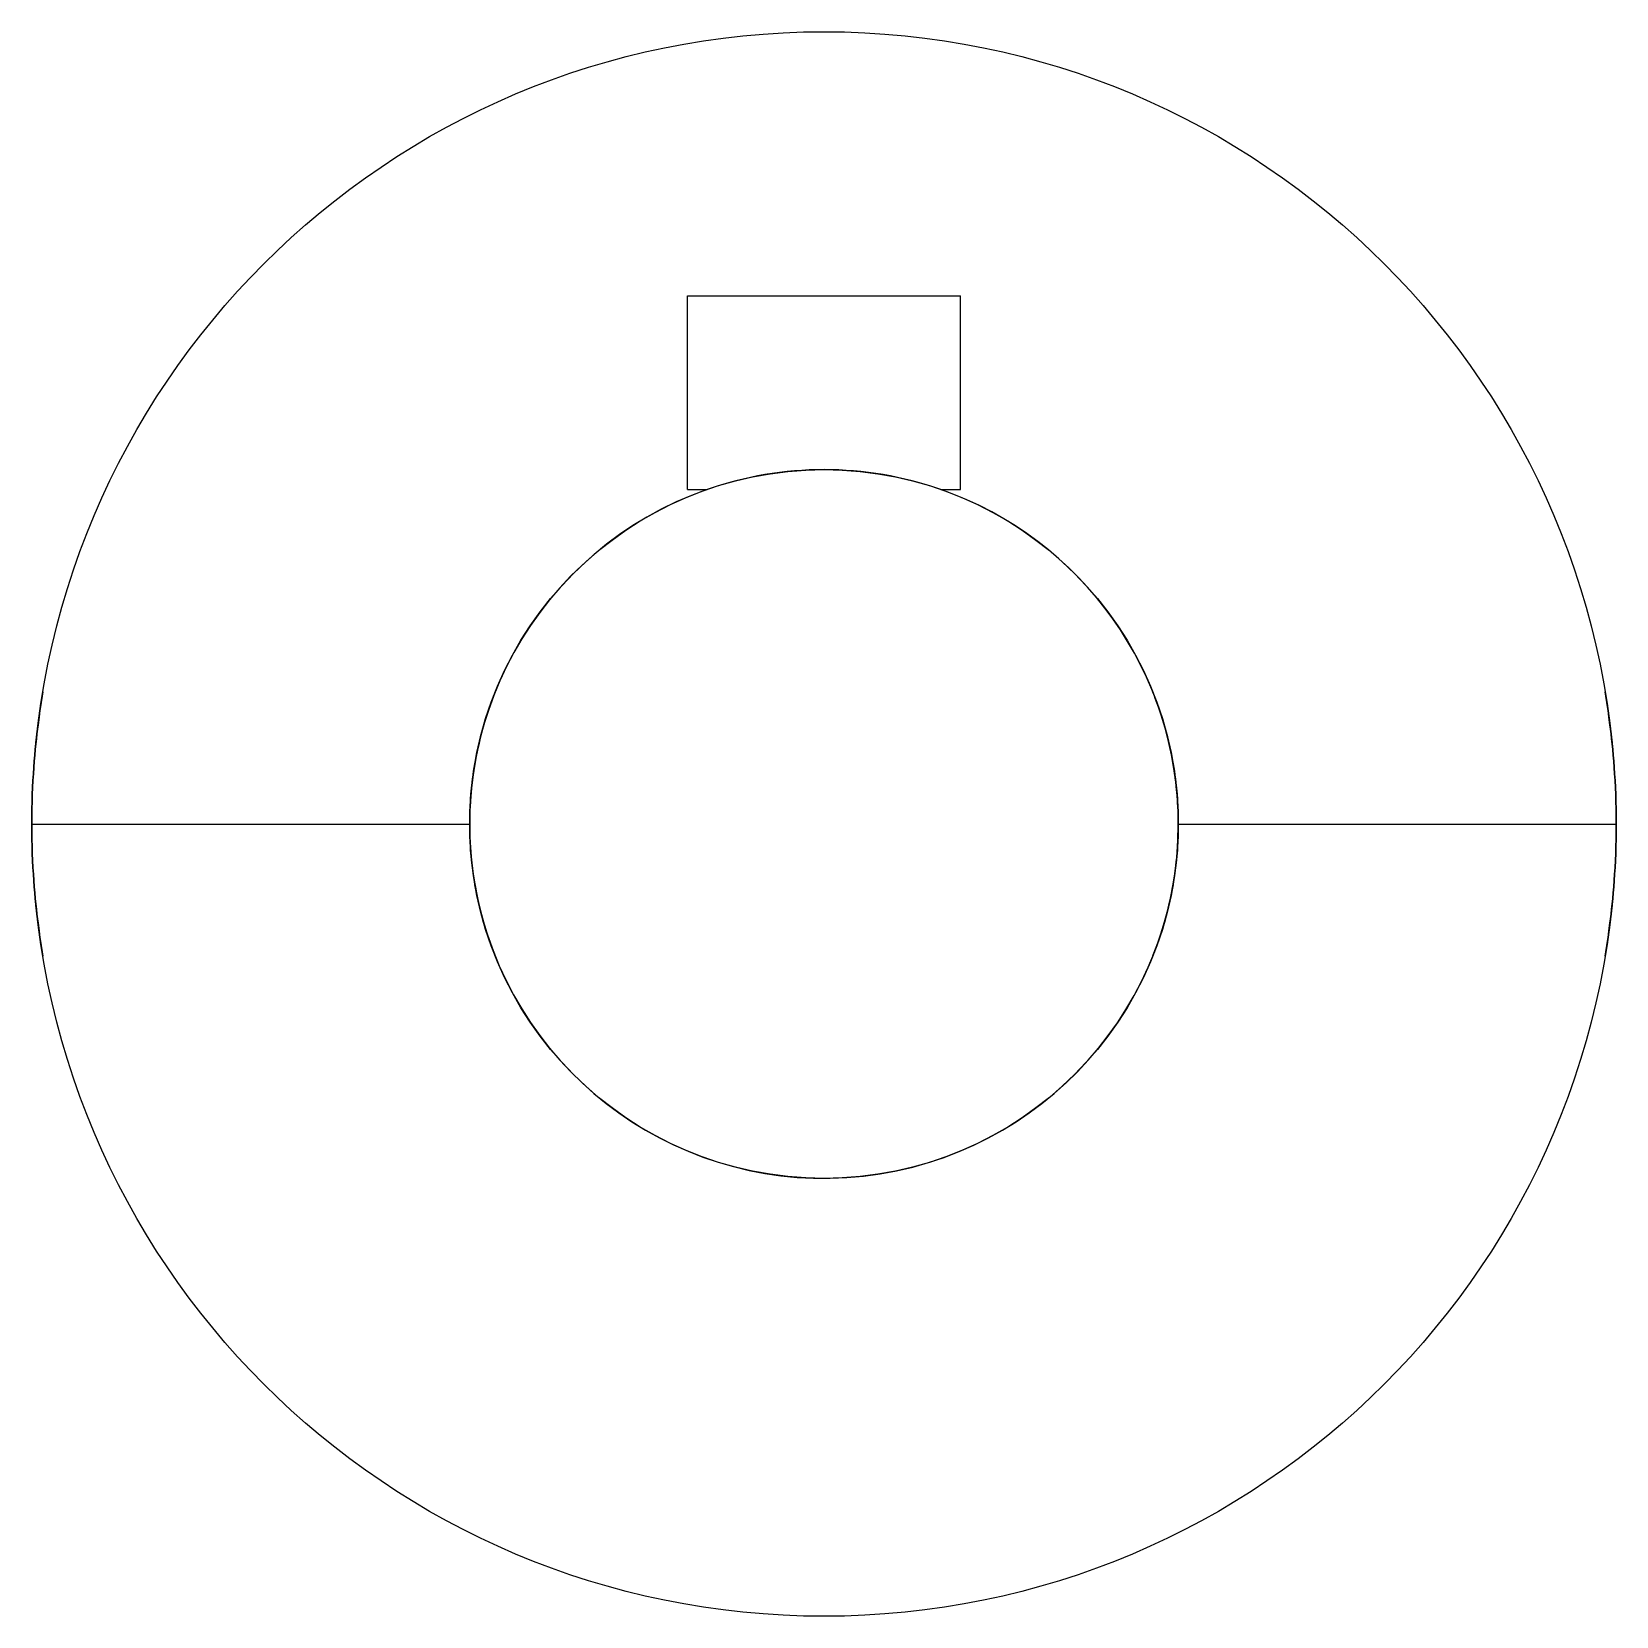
# Model space of a CAD drawing. Header units: millimetres. Extents: x -9 to 9, y -9 to 9.
import ezdxf

# ---------------------------------------------------------------- set-up
doc = ezdxf.new("R2010")
doc.units = ezdxf.units.MM
doc.layers.add('Part', color=7, linetype='CONTINUOUS')

msp = doc.modelspace()

# ---------------------------------------------------------------- linework, layer by layer
at = {"layer": 'Part'}
for p, q in [((-1.55, 6, 24), (1.55, 6, 24)), ((-1.55, 3.8, 24), (-1.55, 6, 24)), ((-1.55, 6, 12), (1.55, 6, 12)), ((-1.55, 6, 24), (1.55, 6, 24)), ((-1.55, 6, 12), (-1.55, 6, 24)), ((-1.55, 3.8, 24), (-1.55, 6, 24)), ((-1.55, 6, 12), (-1.55, 6, 24)), ((-1.55, 3.8, 12), (-1.55, 6, 12)), ((-1.55, 6, 12), (1.55, 6, 12)), ((-1.55, 3.8, 12), (-1.55, 6, 12)), ((1.55, 3.8, 24), (1.55, 6, 24)), ((1.55, 3.8, 24), (1.55, 6, 24)), ((1.55, 6, 12), (1.55, 6, 24)), ((1.55, 3.8, 12), (1.55, 6, 12)), ((1.55, 6, 12), (1.55, 6, 24)), ((1.55, 3.8, 12), (1.55, 6, 12)), ((-1.55, 3.8, 24), (-1.327, 3.8, 24)), ((-1.55, 3.8, 12), (-1.55, 3.8, 24)), ((-1.55, 3.8, 12), (-1.327, 3.8, 12)), ((-1.55, 3.8, 24), (-1.327, 3.8, 24)), ((-1.55, 3.8, 12), (-1.55, 3.8, 24)), ((-1.55, 3.8, 12), (-1.327, 3.8, 12)), ((-1.327, 3.8, 12), (-1.327, 3.8, 24)), ((-1.327, 3.8, 12), (-1.327, 3.8, 24)), ((1.327, 3.8, 24), (1.55, 3.8, 24)), ((1.327, 3.8, 12), (1.327, 3.8, 24)), ((1.327, 3.8, 12), (1.55, 3.8, 12)), ((1.327, 3.8, 24), (1.55, 3.8, 24)), ((1.327, 3.8, 12), (1.327, 3.8, 24)), ((1.327, 3.8, 12), (1.55, 3.8, 12)), ((1.55, 3.8, 12), (1.55, 3.8, 24)), ((1.55, 3.8, 12), (1.55, 3.8, 24)), ((-9, 0, 7.5), (-4.025, 0, 7.5)), ((-9, 0, 7.5), (-4.025, 0, 7.5)), ((4.025, 0, 7.5), (9, 0, 7.5)), ((4.025, 0, 7.5), (9, 0, 7.5)), ((4.025, 0), (4.025, 0, 4.5)), ((4.025, 0), (4.025, 0, 4.5)), ((4.025, 0, 7.5), (4.025, 0, 24)), ((4.025, 0, 7.5), (4.025, 0, 24)), ((9, 0, 7.5), (9, 0, 24)), ((9, 0), (9, 0, 4.5)), ((9, 0), (9, 0, 4.5)), ((9, 0, 7.5), (9, 0, 24))]:
    msp.add_line(p, q, dxfattribs=at)
for centre, radius in [((0, 0), 9), ((0, 0, 24), 9), ((0, 0), 9), ((0, 0, 24), 9), ((0, 0), 4.025), ((0, 0), 4.025)]:
    msp.add_circle(centre, radius, dxfattribs=at)
for centre, start, end in [((0, 0, 12), 70.7518, 109.2482), ((0, 0, 12), 70.7518, 109.2482), ((0, 0, 24), 109.2482, 0), ((0, 0, 24), 109.2482, 0), ((0, 0, 24), 0, 70.7518), ((0, 0, 24), 0, 70.7518)]:
    msp.add_arc(centre, 4.025, start, end, dxfattribs=at)
for points, knots in [([(-9, 0, 4.5), (-9.001, 0.462, 4.497), (-8.961, 0.877, 4.721), (-8.929, 1.125, 5.008), (-8.897, 1.379, 5.297), (-8.874, 1.5, 5.651), (-8.874, 1.5, 6), (-8.874, 1.5, 6.349), (-8.897, 1.379, 6.703), (-8.929, 1.125, 6.992), (-8.961, 0.877, 7.279), (-9.001, 0.462, 7.503), (-9, 0, 7.5)], [0, 0, 0, 0, 0.248573, 0.248573, 0.248573, 0.500042, 0.500042, 0.500042, 0.75151, 0.75151, 0.75151, 1, 1, 1, 1]), ([(-9, 0, 4.5), (-9.001, 0.462, 4.497), (-8.961, 0.877, 4.721), (-8.929, 1.125, 5.008), (-8.897, 1.379, 5.297), (-8.874, 1.5, 5.651), (-8.874, 1.5, 6), (-8.874, 1.5, 6.349), (-8.897, 1.379, 6.703), (-8.929, 1.125, 6.992), (-8.961, 0.877, 7.279), (-9.001, 0.462, 7.503), (-9, 0, 7.5)], [0, 0, 0, 0, 0.248573, 0.248573, 0.248573, 0.500042, 0.500042, 0.500042, 0.75151, 0.75151, 0.75151, 1, 1, 1, 1]), ([(-4.025, 0, 7.5), (-4.025, -0.263, 7.501), (-3.997, -0.52, 7.428), (-3.958, -0.729, 7.311), (-3.926, -0.897, 7.215), (-3.892, -1.038, 7.099), (-3.857, -1.15, 6.963), (-3.792, -1.365, 6.705), (-3.742, -1.48, 6.396), (-3.736, -1.498, 6.083), (-3.726, -1.518, 5.714), (-3.78, -1.402, 5.338), (-3.858, -1.148, 5.034), (-3.916, -0.953, 4.802), (-3.985, -0.665, 4.608), (-4.013, -0.313, 4.533), (-4.029, -0.105, 4.488), (-4.029, 0.12, 4.489), (-4.012, 0.327, 4.536), (-3.991, 0.586, 4.594), (-3.946, 0.813, 4.717), (-3.902, 0.988, 4.871), (-3.819, 1.308, 5.153), (-3.743, 1.476, 5.534), (-3.736, 1.498, 5.917), (-3.726, 1.518, 6.286), (-3.78, 1.402, 6.662), (-3.858, 1.148, 6.966), (-3.893, 1.034, 7.103), (-3.927, 0.892, 7.219), (-3.96, 0.722, 7.315), (-3.998, 0.514, 7.43), (-4.025, 0.26, 7.501), (-4.025, 0, 7.5)], [0, 0, 0, 0, 0.072064, 0.072064, 0.072064, 0.129886, 0.129886, 0.129886, 0.240158, 0.240158, 0.240158, 0.370342, 0.370342, 0.370342, 0.470845, 0.470845, 0.470845, 0.530529, 0.530529, 0.530529, 0.604958, 0.604958, 0.604958, 0.74033, 0.74033, 0.74033, 0.870519, 0.870519, 0.870519, 0.928642, 0.928642, 0.928642, 1, 1, 1, 1]), ([(-4.025, 0, 7.5), (-4.025, -0.263, 7.501), (-3.997, -0.52, 7.428), (-3.958, -0.729, 7.311), (-3.926, -0.897, 7.215), (-3.892, -1.038, 7.099), (-3.857, -1.15, 6.963), (-3.792, -1.365, 6.705), (-3.742, -1.48, 6.396), (-3.736, -1.498, 6.083), (-3.726, -1.518, 5.714), (-3.78, -1.402, 5.338), (-3.858, -1.148, 5.034), (-3.916, -0.953, 4.802), (-3.985, -0.665, 4.608), (-4.013, -0.313, 4.533), (-4.029, -0.105, 4.488), (-4.029, 0.12, 4.489), (-4.012, 0.327, 4.536), (-3.991, 0.586, 4.594), (-3.946, 0.813, 4.717), (-3.902, 0.988, 4.871), (-3.819, 1.308, 5.153), (-3.743, 1.476, 5.534), (-3.736, 1.498, 5.917), (-3.726, 1.518, 6.286), (-3.78, 1.402, 6.662), (-3.858, 1.148, 6.966), (-3.893, 1.034, 7.103), (-3.927, 0.892, 7.219), (-3.96, 0.722, 7.315), (-3.998, 0.514, 7.43), (-4.025, 0.26, 7.501), (-4.025, 0, 7.5)], [0, 0, 0, 0, 0.072064, 0.072064, 0.072064, 0.129886, 0.129886, 0.129886, 0.240158, 0.240158, 0.240158, 0.370342, 0.370342, 0.370342, 0.470845, 0.470845, 0.470845, 0.530529, 0.530529, 0.530529, 0.604958, 0.604958, 0.604958, 0.74033, 0.74033, 0.74033, 0.870519, 0.870519, 0.870519, 0.928642, 0.928642, 0.928642, 1, 1, 1, 1]), ([(4.025, 0, 4.5), (4.025, 0.263, 4.499), (3.997, 0.52, 4.572), (3.958, 0.729, 4.689), (3.926, 0.897, 4.785), (3.892, 1.038, 4.901), (3.857, 1.15, 5.037), (3.78, 1.403, 5.34), (3.726, 1.518, 5.714), (3.736, 1.498, 6.082), (3.742, 1.48, 6.397), (3.793, 1.365, 6.707), (3.858, 1.148, 6.966), (3.893, 1.034, 7.103), (3.927, 0.892, 7.219), (3.96, 0.722, 7.315), (3.998, 0.514, 7.43), (4.025, 0.26, 7.501), (4.025, 0, 7.5)], [0, 0, 0, 0, 0.144181, 0.144181, 0.144181, 0.259867, 0.259867, 0.259867, 0.519348, 0.519348, 0.519348, 0.740954, 0.740954, 0.740954, 0.857236, 0.857236, 0.857236, 1, 1, 1, 1]), ([(4.025, 0, 4.5), (4.025, 0.263, 4.499), (3.997, 0.52, 4.572), (3.958, 0.729, 4.689), (3.926, 0.897, 4.785), (3.892, 1.038, 4.901), (3.857, 1.15, 5.037), (3.78, 1.403, 5.34), (3.726, 1.518, 5.714), (3.736, 1.498, 6.082), (3.742, 1.48, 6.397), (3.793, 1.365, 6.707), (3.858, 1.148, 6.966), (3.893, 1.034, 7.103), (3.927, 0.892, 7.219), (3.96, 0.722, 7.315), (3.998, 0.514, 7.43), (4.025, 0.26, 7.501), (4.025, 0, 7.5)], [0, 0, 0, 0, 0.144181, 0.144181, 0.144181, 0.259867, 0.259867, 0.259867, 0.519348, 0.519348, 0.519348, 0.740954, 0.740954, 0.740954, 0.857236, 0.857236, 0.857236, 1, 1, 1, 1]), ([(9, 0, 4.5), (9.001, 0.462, 4.497), (8.961, 0.877, 4.721), (8.929, 1.125, 5.008), (8.897, 1.379, 5.297), (8.874, 1.5, 5.651), (8.874, 1.5, 6), (8.874, 1.5, 6.349), (8.897, 1.379, 6.703), (8.929, 1.125, 6.992), (8.961, 0.877, 7.279), (9.001, 0.462, 7.503), (9, 0, 7.5)], [0, 0, 0, 0, 0.248573, 0.248573, 0.248573, 0.500042, 0.500042, 0.500042, 0.75151, 0.75151, 0.75151, 1, 1, 1, 1]), ([(9, 0, 4.5), (9.001, 0.462, 4.497), (8.961, 0.877, 4.721), (8.929, 1.125, 5.008), (8.897, 1.379, 5.297), (8.874, 1.5, 5.651), (8.874, 1.5, 6), (8.874, 1.5, 6.349), (8.897, 1.379, 6.703), (8.929, 1.125, 6.992), (8.961, 0.877, 7.279), (9.001, 0.462, 7.503), (9, 0, 7.5)], [0, 0, 0, 0, 0.248573, 0.248573, 0.248573, 0.500042, 0.500042, 0.500042, 0.75151, 0.75151, 0.75151, 1, 1, 1, 1]), ([(-9, 0, 7.5), (-9.001, -0.462, 7.503), (-8.961, -0.877, 7.279), (-8.929, -1.125, 6.992), (-8.897, -1.379, 6.703), (-8.874, -1.5, 6.349), (-8.874, -1.5, 6), (-8.874, -1.5, 5.651), (-8.897, -1.379, 5.297), (-8.929, -1.125, 5.008), (-8.961, -0.877, 4.721), (-9.001, -0.462, 4.497), (-9, 0, 4.5)], [0, 0, 0, 0, 0.248588, 0.248588, 0.248588, 0.500151, 0.500151, 0.500151, 0.751567, 0.751567, 0.751567, 1, 1, 1, 1]), ([(-9, 0, 7.5), (-9.001, -0.462, 7.503), (-8.961, -0.877, 7.279), (-8.929, -1.125, 6.992), (-8.897, -1.379, 6.703), (-8.874, -1.5, 6.349), (-8.874, -1.5, 6), (-8.874, -1.5, 5.651), (-8.897, -1.379, 5.297), (-8.929, -1.125, 5.008), (-8.961, -0.877, 4.721), (-9.001, -0.462, 4.497), (-9, 0, 4.5)], [0, 0, 0, 0, 0.248588, 0.248588, 0.248588, 0.500151, 0.500151, 0.500151, 0.751567, 0.751567, 0.751567, 1, 1, 1, 1]), ([(4.025, 0, 7.5), (4.025, -0.263, 7.501), (3.997, -0.52, 7.428), (3.958, -0.729, 7.311), (3.926, -0.897, 7.215), (3.892, -1.038, 7.099), (3.857, -1.15, 6.963), (3.78, -1.403, 6.66), (3.726, -1.518, 6.286), (3.736, -1.498, 5.918), (3.742, -1.48, 5.603), (3.793, -1.365, 5.293), (3.858, -1.148, 5.034), (3.893, -1.034, 4.897), (3.927, -0.892, 4.781), (3.96, -0.722, 4.685), (3.998, -0.514, 4.57), (4.025, -0.26, 4.499), (4.025, 0, 4.5)], [0, 0, 0, 0, 0.144181, 0.144181, 0.144181, 0.259867, 0.259867, 0.259867, 0.519348, 0.519348, 0.519348, 0.740954, 0.740954, 0.740954, 0.857236, 0.857236, 0.857236, 1, 1, 1, 1]), ([(4.025, 0, 7.5), (4.025, -0.263, 7.501), (3.997, -0.52, 7.428), (3.958, -0.729, 7.311), (3.926, -0.897, 7.215), (3.892, -1.038, 7.099), (3.857, -1.15, 6.963), (3.78, -1.403, 6.66), (3.726, -1.518, 6.286), (3.736, -1.498, 5.918), (3.742, -1.48, 5.603), (3.793, -1.365, 5.293), (3.858, -1.148, 5.034), (3.893, -1.034, 4.897), (3.927, -0.892, 4.781), (3.96, -0.722, 4.685), (3.998, -0.514, 4.57), (4.025, -0.26, 4.499), (4.025, 0, 4.5)], [0, 0, 0, 0, 0.144181, 0.144181, 0.144181, 0.259867, 0.259867, 0.259867, 0.519348, 0.519348, 0.519348, 0.740954, 0.740954, 0.740954, 0.857236, 0.857236, 0.857236, 1, 1, 1, 1]), ([(9, 0, 7.5), (9.001, -0.462, 7.503), (8.961, -0.877, 7.279), (8.929, -1.125, 6.992), (8.897, -1.379, 6.703), (8.874, -1.5, 6.349), (8.874, -1.5, 6), (8.874, -1.5, 5.651), (8.897, -1.379, 5.297), (8.929, -1.125, 5.008), (8.961, -0.877, 4.721), (9.001, -0.462, 4.497), (9, 0, 4.5)], [0, 0, 0, 0, 0.248588, 0.248588, 0.248588, 0.500151, 0.500151, 0.500151, 0.751567, 0.751567, 0.751567, 1, 1, 1, 1]), ([(9, 0, 7.5), (9.001, -0.462, 7.503), (8.961, -0.877, 7.279), (8.929, -1.125, 6.992), (8.897, -1.379, 6.703), (8.874, -1.5, 6.349), (8.874, -1.5, 6), (8.874, -1.5, 5.651), (8.897, -1.379, 5.297), (8.929, -1.125, 5.008), (8.961, -0.877, 4.721), (9.001, -0.462, 4.497), (9, 0, 4.5)], [0, 0, 0, 0, 0.248588, 0.248588, 0.248588, 0.500151, 0.500151, 0.500151, 0.751567, 0.751567, 0.751567, 1, 1, 1, 1])]:
    msp.add_open_spline(points, degree=3, knots=knots, dxfattribs=at)

doc.saveas('drawing.dxf')
